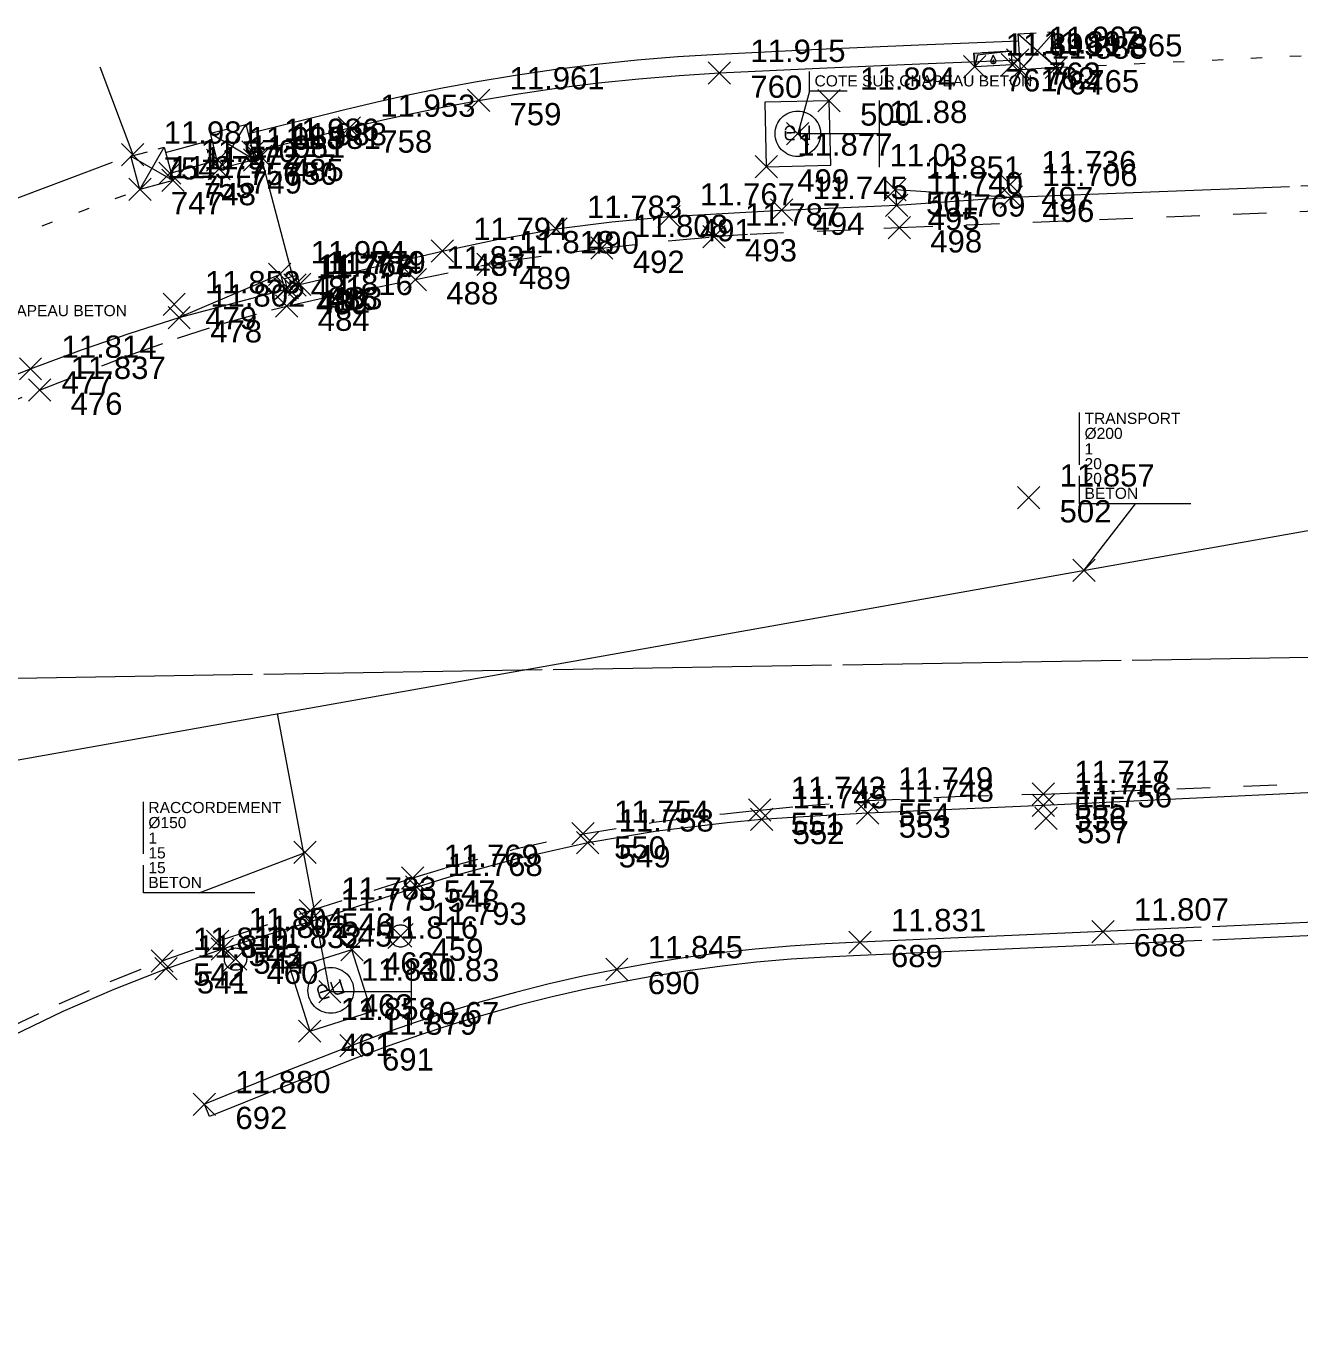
# Model space of a CAD drawing. Header units: metres. Extents: x 1224602 to 1224842, y 7187490 to 7187733.
# Drawn here: x 1224660.82 to 1224672.26, y 7187587.78 to 7187599.58 of the extents above; entities that cross this region are included whole.
import ezdxf
from ezdxf.enums import TextEntityAlignment as Align

# ---------------------------------------------------------------- set-up
doc = ezdxf.new("R2010")
doc.units = ezdxf.units.M
doc.header["$PDMODE"] = 3
doc.header["$PDSIZE"] = 0.1
for name, pattern in [('LL_0822', [2.5, 2.5, 0]), ('LL_0824', [0.35, 0.1, -0.25]), ('LL_0829', [0.6, 0.3, -0.3]), ('SL_1146', [2.5, 2.5, 0]), ('Socle_Continu', [2.5, 2.5, 0]), ('YL_2901', [2.5, 2.5, 0])]:
    doc.linetypes.add(name, pattern=pattern)
for name, color, linetype, lineweight in [('CLOTU_SCS', 212, 'Socle_Continu', 13), ('EAUPO_SCS', 140, 'Socle_Continu', 13), ('GAZFL_SCS', 40, 'Socle_Continu', 13), ('SIGTA_SCI', 7, 'Socle_Continu', 13), ('SIGTM_SCI', 1, 'Socle_Continu', 13), ('SIGTO_SCI', 255, 'Socle_Continu', 13), ('VOIRI_SCS', 7, 'Socle_Continu', 13)]:
    doc.layers.add(name, color=color, linetype=linetype, lineweight=lineweight)
for name, color, linetype, lineweight, true_color in [('EAUPL_SCS', 5, 'Socle_Continu', 13, 0x0000ff), ('EAUUS_PSI', 7, 'Socle_Continu', 13, 0x7f3f00), ('EAUUS_SCI', 7, 'Socle_Continu', 13, 0x7f3f00), ('EAUUS_SCS', 7, 'Socle_Continu', 13, 0x7f3f00), ('EAUUS_SCT', 7, 'Socle_Continu', 13, 0x7f3f00), ('SIGTS_PSS', 7, 'Socle_Continu', 13, 0x9966cc)]:
    doc.layers.add(name, color=color, linetype=linetype, lineweight=lineweight, true_color=true_color)
doc.styles.add('Reseaux', font='arial.ttf')
doc.styles.get("Standard").update_dxf_attribs({"font": 'arial.ttf'})
doc.styles.add('Style_2', font='WINGDNG3.TTF')
doc.linetypes.add('BL_0068', pattern='A,0.508,-0.254,["}",Style_2,S=0.254,R=0,X=-0.2,Y=-0.12],0.254', length=1.016)
doc.linetypes.add('CL_0181', pattern='A,3,-0.15,0.4,-0.381,["eu",Standard,S=0.254,R=0,X=-0.2,Y=-0.1],-0.381,0.4,-0.15', length=4.862)

# ---------------------------------------------------------------- blocks, each defined once
blk = doc.blocks.new('YP_1521')
at = {"layer": 'SIGTO_SCI', "color": 7, "linetype": 'Socle_Continu'}
blk.add_point((0, 0), dxfattribs=at)
at = {"layer": 'SIGTA_SCI', "linetype": 'Socle_Continu'}
blk.add_attdef('ALT', (0.278, 0.099), '', height=0.2, dxfattribs=at)
at = {"layer": 'SIGTA_SCI', "linetype": 'Socle_Continu', "flags": 9}
blk.add_attdef('CALQUE_ALT', (1.69, -1.18), '', height=0.2, dxfattribs=at)
at = {"layer": 'SIGTM_SCI', "linetype": 'Socle_Continu'}
blk.add_attdef('MAT', (0.278, -0.223), '', height=0.2, dxfattribs=at)
at = {"layer": 'SIGTM_SCI', "linetype": 'Socle_Continu', "flags": 9}
blk.add_attdef('CALQUE_MAT', (1.69, -1.501), '', height=0.2, dxfattribs=at)
at = {"layer": 'SIGTO_SCI', "linetype": 'Socle_Continu', "flags": 9}
for tag, p in [('ID', (1.69, 0.105)), ('NATURE', (1.69, -0.216)), ('FAMILLE', (1.69, -0.538)), ('CALQUE', (1.69, -0.859)), ('PCRS', (1.69, -1.823))]:
    blk.add_attdef(tag, p, '', height=0.2, dxfattribs=at)
blk = doc.blocks.new('AP_0001')
at = {"layer": 'EAUPO_SCS', "linetype": 'Socle_Continu'}
blk.add_line((0.113, 0.113), (-0.113, -0.113), dxfattribs=at)
blk.add_circle((0, 0), 0.1, dxfattribs=at)
at = {"layer": 'EAUPO_SCS', "linetype": 'Socle_Continu', "flags": 9}
for tag, p in [('ID', (0.809, 0.507)), ('NATURE', (0.809, 0.186)), ('FAMILLE', (0.809, -0.135)), ('CALQUE', (0.809, -0.456)), ('PCRS', (0.809, -0.778))]:
    blk.add_attdef(tag, p, '', height=0.2, dxfattribs=at)
blk = doc.blocks.new('CP_0163')
at = {"layer": 'EAUUS_SCS', "linetype": 'Socle_Continu'}
blk.add_lwpolyline([(0, 0), (1, 0), (1, 1), (0, 1)], close=True, dxfattribs=at)
at = {"layer": 'EAUUS_SCS', "linetype": 'Socle_Continu', "const_width": 0.0235, "flags": 128}
for points in [[(0.45, 0.412), (0.362, 0.412, -0.405328), (0.31, 0.465), (0.31, 0.553, -0.999132), (0.45, 0.553), (0.45, 0.518), (0.327, 0.518)], [(0.538, 0.624), (0.538, 0.474, 0.410802), (0.6, 0.412), (0.679, 0.412), (0.679, 0.624)]]:
    blk.add_lwpolyline(points, format="xyb", dxfattribs=at)
at = {"layer": 'EAUUS_SCS', "linetype": 'Socle_Continu'}
blk.add_circle((0.5, 0.5), 0.353, dxfattribs=at)
at = {"layer": 'EAUUS_SCS', "linetype": 'Socle_Continu', "flags": 9}
for tag, p in [('ID', (1.381, 1.06)), ('NATURE', (1.381, 0.739)), ('FAMILLE', (1.381, 0.417)), ('CALQUE', (1.381, 0.096)), ('PCRS', (1.381, -0.225)), ('TYPE', (1.381, -0.546))]:
    blk.add_attdef(tag, p, '', height=0.2, dxfattribs=at)
blk = doc.blocks.new('LP_0842')
at = {"layer": 'VOIRI_SCS', "linetype": 'Socle_Continu', "flags": 128}
blk.add_lwpolyline([(1, 0), (1, 0.5), (0, 0)], dxfattribs=at)
at = {"layer": 'VOIRI_SCS', "linetype": 'Socle_Continu', "flags": 9}
for tag, p in [('ID', (1.488, 0.614)), ('NATURE', (1.488, 0.292)), ('FAMILLE', (1.488, -0.029)), ('CALQUE', (1.488, -0.35)), ('PCRS', (1.488, -0.672))]:
    blk.add_attdef(tag, p, '', height=0.2, dxfattribs=at)
blk = doc.blocks.new('BP_0091')
at = {"layer": 'EAUPL_SCS', "linetype": 'Socle_Continu'}
h = blk.add_hatch(color=256, dxfattribs=at)
h.dxf.hatch_style = 1
h.paths.add_polyline_path([(0.094, 0), (0.906, 0, 0.388383)])
blk.add_line((0.906, 0), (0.094, 0), dxfattribs=at)
at = {"layer": 'EAUPL_SCS', "linetype": 'Socle_Continu', "flags": 128}
blk.add_lwpolyline([(0, 0), (0, 0.505), (1, 0.505), (1, 0)], close=True, dxfattribs=at)
at = {"layer": 'EAUPL_SCS', "linetype": 'Socle_Continu'}
blk.add_arc((0.5, -0.444), 0.602, 47.54938, 132.45062, dxfattribs=at)
at = {"layer": 'EAUPL_SCS', "linetype": 'Socle_Continu', "flags": 9}
for tag, p in [('NATURE', (1.448, 0.587)), ('ID', (1.448, 0.909)), ('CALQUE', (1.448, -0.055)), ('FAMILLE', (1.448, 0.266)), ('PCRS', (1.448, -0.377))]:
    blk.add_attdef(tag, p, '', height=0.2, dxfattribs=at)
blk = doc.blocks.new('LP_0841')
at = {"layer": 'VOIRI_SCS', "linetype": 'Socle_Continu', "flags": 128}
blk.add_lwpolyline([(0, 0), (0, 0.5), (1, 0)], dxfattribs=at)
at = {"layer": 'VOIRI_SCS', "linetype": 'Socle_Continu', "flags": 9}
for tag, p in [('ID', (1.428, 0.548)), ('NATURE', (1.428, 0.227)), ('FAMILLE', (1.428, -0.095)), ('CALQUE', (1.428, -0.416)), ('PCRS', (1.428, -0.737))]:
    blk.add_attdef(tag, p, '', height=0.2, dxfattribs=at)
blk = doc.blocks.new('SP_1162')
at = {"layer": 'CLOTU_SCS', "linetype": 'Socle_Continu'}
for p, q in [((0, 0), (1, 1)), ((0, 1), (1, 0))]:
    blk.add_line(p, q, dxfattribs=at)
at = {"layer": 'CLOTU_SCS', "linetype": 'Socle_Continu', "flags": 128}
blk.add_lwpolyline([(1, 0), (0, 0), (0, 1), (1, 1)], close=True, dxfattribs=at)
at = {"layer": 'CLOTU_SCS', "linetype": 'Socle_Continu', "flags": 9}
for tag, p in [('ID', (1.089, 0.299)), ('NATURE', (1.089, -0.022)), ('FAMILLE', (1.089, -0.344)), ('CALQUE', (1.089, -0.665)), ('PCRS', (1.089, -0.986))]:
    blk.add_attdef(tag, p, '', height=0.2, dxfattribs=at)
blk = doc.blocks.new('SP_1161')
at = {"layer": 'CLOTU_SCS', "linetype": 'Socle_Continu'}
for p, q in [((0, 0), (0, 0.2745)), ((1, 0.2745), (1, 0)), ((0.5, 0.1545), (0.3438, 0.103)), ((0.6563, 0.103), (0.5, 0.1545)), ((0.3438, 0.103), (0.6563, 0.103)), ((0.0625, 0), (0.9375, 0))]:
    blk.add_line(p, q, dxfattribs=at)
at = {"layer": 'CLOTU_SCS', "linetype": 'Socle_Continu', "flags": 9}
for tag, p in [('ID', (1.3598, 0.3853)), ('NATURE', (1.3598, 0.0641)), ('FAMILLE', (1.3598, -0.2572)), ('CALQUE', (1.3598, -0.5785)), ('PCRS', (1.3598, -0.8998))]:
    blk.add_attdef(tag, p, '', height=0.2, dxfattribs=at)
blk = doc.blocks.new('JP_0703')
at = {"layer": 'GAZFL_SCS', "linetype": 'Socle_Continu'}
blk.add_hatch(color=256, dxfattribs=at).paths.add_polyline_path([(0, 0), (0, 0.359), (1, 0.359), (0.088, 0.3)])
h = blk.add_hatch(color=256, dxfattribs=at)
edge = h.paths.add_edge_path()
edge.add_line((0.505, 0.179), (0.471, 0.106))
edge.add_line((0.471, 0.106), (0.471, 0.096))
edge.add_ellipse((0.505, 0.099), major_axis=(-0.0336, 0), ratio=0.758629, start_angle=5.446, end_angle=174.554)
edge.add_line((0.538, 0.096), (0.538, 0.106))
edge.add_line((0.538, 0.106), (0.505, 0.179))
at = {"layer": 'GAZFL_SCS', "linetype": 'Socle_Continu', "flags": 128}
blk.add_lwpolyline([(0, 0.359), (0, 0), (1, 0), (1, 0.359)], close=True, dxfattribs=at)
at = {"layer": 'GAZFL_SCS', "linetype": 'Socle_Continu'}
blk.add_lwpolyline([(0, 0), (0, 0.359), (1, 0.359), (0.088, 0.3)], close=True, dxfattribs=at)
blk.add_lwpolyline([(0.578, 0.106), (0.578, 0.124), (0.505, 0.281), (0.432, 0.124), (0.432, 0.106, 0.066358), (0.436, 0.095, 0.1059), (0.452, 0.076, 0.086348), (0.476, 0.064, 0.076263), (0.505, 0.059, 0.076263), (0.534, 0.064, 0.086348), (0.557, 0.076, 0.1059), (0.574, 0.095, 0.066358)], format="xyb", close=True, dxfattribs=at)
at = {"layer": 'GAZFL_SCS', "linetype": 'Socle_Continu', "flags": 9}
for tag, p in [('ID', (1.013, 0.696)), ('NATURE', (1.013, 0.374)), ('FAMILLE', (1.013, 0.053)), ('CALQUE', (1.013, -0.268)), ('PCRS', (1.013, -0.589))]:
    blk.add_attdef(tag, p, '', height=0.2, dxfattribs=at)
blk = doc.blocks.new('*U80')
at = {"layer": 'EAUUS_SCI', "linetype": 'Socle_Continu'}
blk.add_line((0.922, 1.194), (0, 0), dxfattribs=at)
at = {"layer": 'EAUUS_SCI', "linetype": 'Socle_Continu', "flags": 128}
blk.add_lwpolyline([(1.922, 1.194), (-0.078, 1.194), (-0.078, 2.832)], dxfattribs=at)
at = {"layer": 'EAUUS_SCI', "linetype": 'Socle_Continu'}
blk.add_point((0, 0), dxfattribs=at)
for tag, p in [('TYPE', (0.011, 2.627)), ('DIAM', (0.011, 2.357)), ('NBR', (0.011, 2.078)), ('LARG', (0.011, 1.813)), ('HAUT', (0.011, 1.547)), ('MATER', (0.011, 1.281))]:
    blk.add_attdef(tag, p, '', height=0.2, dxfattribs=at)
at = {"layer": 'EAUUS_SCI', "linetype": 'Socle_Continu', "flags": 9}
for tag, p in [('ID', (2.47, 1.418)), ('NATURE', (2.47, 1.097)), ('FAMILLE', (2.47, 0.776)), ('CALQUE', (2.47, 0.454))]:
    blk.add_attdef(tag, p, '', height=0.2, dxfattribs=at)
blk = doc.blocks.new('*U69')
at = {"layer": 'EAUUS_SCI', "linetype": 'Socle_Continu'}
blk.add_line((0.872, 1.135), (0, 0), dxfattribs=at)
at = {"layer": 'EAUUS_SCI', "linetype": 'Socle_Continu', "flags": 128}
blk.add_lwpolyline([(1.545, 1.135), (0.872, 1.135), (0.872, 1.492)], dxfattribs=at)
at = {"layer": 'EAUUS_SCI', "linetype": 'Socle_Continu'}
blk.add_point((0, 0), dxfattribs=at)
blk.add_attdef('TXT', (0.96, 1.222), '', height=0.2, dxfattribs=at)
at = {"layer": 'EAUUS_SCI', "linetype": 'Socle_Continu', "flags": 9}
for tag, p in [('ID', (1.967, 0.144)), ('NATURE', (1.967, -0.177)), ('FAMILLE', (1.967, -0.499)), ('CALQUE', (1.967, -0.82)), ('PCRS', (1.967, -1.141))]:
    blk.add_attdef(tag, p, '', height=0.2, dxfattribs=at)
blk = doc.blocks.new('*U70')
at = {"layer": 'EAUUS_SCI', "linetype": 'Socle_Continu'}
blk.add_line((0.214, 0.763), (0, 0), dxfattribs=at)
at = {"layer": 'EAUUS_SCI', "linetype": 'Socle_Continu', "flags": 128}
blk.add_lwpolyline([(0.887, 0.763), (0.214, 0.763), (0.214, 1.12)], dxfattribs=at)
at = {"layer": 'EAUUS_SCI', "linetype": 'Socle_Continu'}
blk.add_point((0, 0), dxfattribs=at)
blk.add_attdef('TXT', (0.302, 0.85), '', height=0.2, dxfattribs=at)
at = {"layer": 'EAUUS_SCI', "linetype": 'Socle_Continu', "flags": 9}
for tag, p in [('ID', (1.967, 0.144)), ('NATURE', (1.967, -0.177)), ('FAMILLE', (1.967, -0.499)), ('CALQUE', (1.967, -0.82)), ('PCRS', (1.967, -1.141))]:
    blk.add_attdef(tag, p, '', height=0.2, dxfattribs=at)
blk = doc.blocks.new('CP_2101')
at = {"layer": 'EAUUS_PSI', "linetype": 'Socle_Continu'}
blk.add_line((0.733, 0), (0, 0), dxfattribs=at)
at = {"layer": 'EAUUS_PSI', "linetype": 'Socle_Continu', "flags": 128}
blk.add_lwpolyline([(0.733, -0.3), (0.733, 0.3)], dxfattribs=at)
at = {"layer": 'EAUUS_PSI', "linetype": 'Socle_Continu'}
blk.add_point((0, 0), dxfattribs=at)
at = {"layer": 'EAUUS_PSI', "linetype": 'Socle_Continu', "style": 'Reseaux', "flags": 9}
for tag, p in [('ID', (2.525, 0.541)), ('NATURE', (2.525, 0.22))]:
    blk.add_attdef(tag, p, '', height=0.2, dxfattribs=at)
at = {"layer": 'EAUUS_PSI', "linetype": 'Socle_Continu'}
for tag, p in [('TAMPON', (0.824, 0.196)), ('RADIER', (0.824, -0.192))]:
    blk.add_attdef(tag, text='', height=0.2, dxfattribs=at).set_placement(p, align=Align.MIDDLE_LEFT)
at = {"layer": 'EAUUS_PSI', "linetype": 'Socle_Continu', "flags": 9}
for tag, p in [('FAMILLE', (2.525, -0.101)), ('CALQUE', (2.525, -0.423))]:
    blk.add_attdef(tag, p, '', height=0.2, dxfattribs=at)
blk = doc.blocks.new('*U71')
at = {"layer": 'EAUUS_SCI', "linetype": 'Socle_Continu'}
blk.add_line((-1.902, -0.727), (0, 0), dxfattribs=at)
at = {"layer": 'EAUUS_SCI', "linetype": 'Socle_Continu', "flags": 128}
blk.add_lwpolyline([(-0.902, -0.727), (-2.902, -0.727), (-2.902, 0.911)], dxfattribs=at)
at = {"layer": 'EAUUS_SCI', "linetype": 'Socle_Continu'}
blk.add_point((0, 0), dxfattribs=at)
at = {"layer": 'EAUUS_SCI', "linetype": 'Socle_Continu', "flags": 9}
for tag, p in [('ID', (2.47, 1.418)), ('NATURE', (2.47, 1.097)), ('FAMILLE', (2.47, 0.776)), ('CALQUE', (2.47, 0.454))]:
    blk.add_attdef(tag, p, '', height=0.2, dxfattribs=at)
at = {"layer": 'EAUUS_SCI', "linetype": 'Socle_Continu'}
for tag, p in [('TYPE', (-2.813, 0.706)), ('DIAM', (-2.813, 0.436)), ('NBR', (-2.813, 0.157)), ('LARG', (-2.813, -0.108)), ('HAUT', (-2.813, -0.374)), ('MATER', (-2.813, -0.64))]:
    blk.add_attdef(tag, p, '', height=0.2, dxfattribs=at)
blk = doc.blocks.new('*U58')
at = {"layer": 'EAUUS_PSI', "linetype": 'Socle_Continu'}
blk.add_line((0.733, 0), (0, 0), dxfattribs=at)
at = {"layer": 'EAUUS_PSI', "linetype": 'Socle_Continu', "flags": 128}
blk.add_lwpolyline([(0.733, -0.3), (0.733, 0.3)], dxfattribs=at)
at = {"layer": 'EAUUS_PSI', "linetype": 'Socle_Continu'}
blk.add_point((0, 0), dxfattribs=at)
at = {"layer": 'EAUUS_PSI', "linetype": 'Socle_Continu', "style": 'Reseaux', "flags": 9}
for tag, p in [('ID', (2.525, 0.541)), ('NATURE', (2.525, 0.22))]:
    blk.add_attdef(tag, p, '', height=0.2, dxfattribs=at)
at = {"layer": 'EAUUS_PSI', "linetype": 'Socle_Continu'}
for tag, p in [('TAMPON', (0.824, 0.196)), ('RADIER', (0.824, -0.192))]:
    blk.add_attdef(tag, text='', height=0.2, dxfattribs=at).set_placement(p, align=Align.MIDDLE_LEFT)
at = {"layer": 'EAUUS_PSI', "linetype": 'Socle_Continu', "flags": 9}
for tag, p in [('FAMILLE', (2.525, -0.101)), ('CALQUE', (2.525, -0.423))]:
    blk.add_attdef(tag, p, '', height=0.2, dxfattribs=at)

msp = doc.modelspace()

# ---------------------------------------------------------------- linework, layer by layer
at = {"layer": 'CLOTU_SCS', "linetype": 'SL_1146'}
for points in [[(1224663.681, 7187598.836, 11.969), (1224663.972, 7187598.905, 11.967), (1224664.265, 7187598.97, 11.965), (1224664.558, 7187599.03, 11.963), (1224664.853, 7187599.085, 11.962), (1224665.214, 7187599.145, 11.955), (1224665.577, 7187599.198, 11.948), (1224665.941, 7187599.243, 11.941), (1224666.305, 7187599.281, 11.933), (1224666.671, 7187599.311, 11.926), (1224667.037, 7187599.334, 11.919), (1224667.935, 7187599.378, 11.914), (1224668.834, 7187599.417, 11.908), (1224669.733, 7187599.452, 11.902)], [(1224663.722, 7187598.671, 11.953), (1224664.011, 7187598.74, 11.955), (1224664.3, 7187598.804, 11.957), (1224664.591, 7187598.863, 11.959), (1224664.882, 7187598.917, 11.961), (1224665.24, 7187598.977, 11.953), (1224665.6, 7187599.029, 11.946), (1224665.96, 7187599.074, 11.938), (1224666.321, 7187599.112, 11.93), (1224666.683, 7187599.142, 11.923), (1224667.045, 7187599.164, 11.915), (1224667.944, 7187599.208, 11.911), (1224668.844, 7187599.247, 11.906), (1224669.743, 7187599.282, 11.902)], [(1224662.816, 7187598.62, 11.974), (1224663.681, 7187598.836, 11.969)], [(1224662.857, 7187598.455, 11.986), (1224663.722, 7187598.671, 11.953)], [(1224662.07, 7187598.45, 11.98), (1224662.489, 7187598.564, 11.976)], [(1224662.11, 7187598.264, 11.97), (1224662.539, 7187598.381, 11.988)], [(1224680.217, 7187591.952, 11.703), (1224677.02, 7187591.758, 11.751), (1224673.968, 7187591.608, 11.805), (1224670.488, 7187591.454, 11.807), (1224668.307, 7187591.358, 11.831)], [(1224680.221, 7187591.832, 11.644), (1224677.027, 7187591.639, 11.748), (1224673.973, 7187591.488, 11.804), (1224670.494, 7187591.334, 11.809), (1224668.312, 7187591.239, 11.831), (1224668.001, 7187591.225, 11.834), (1224667.69, 7187591.205, 11.837), (1224667.379, 7187591.178, 11.839), (1224667.07, 7187591.143, 11.842), (1224666.761, 7187591.102, 11.845), (1224666.453, 7187591.053, 11.848), (1224666.146, 7187590.998, 11.85), (1224665.844, 7187590.936, 11.853), (1224665.544, 7187590.867, 11.856), (1224665.245, 7187590.792, 11.859), (1224664.948, 7187590.71, 11.861), (1224664.653, 7187590.622, 11.864), (1224664.36, 7187590.527, 11.867), (1224664.069, 7187590.425, 11.87), (1224663.78, 7187590.317, 11.873), (1224663.122, 7187590.058, 11.877), (1224662.466, 7187589.793, 11.881), (1224662.421, 7187589.904, 11.88)], [(1224668.307, 7187591.358, 11.831), (1224667.993, 7187591.345, 11.833), (1224667.68, 7187591.324, 11.835), (1224667.367, 7187591.297, 11.837), (1224667.054, 7187591.262, 11.839), (1224666.743, 7187591.22, 11.841), (1224666.433, 7187591.171, 11.843), (1224666.124, 7187591.115, 11.845), (1224665.819, 7187591.053, 11.849), (1224665.516, 7187590.984, 11.853), (1224665.215, 7187590.908, 11.858), (1224664.915, 7187590.826, 11.862), (1224664.617, 7187590.736, 11.866), (1224664.322, 7187590.641, 11.87), (1224664.028, 7187590.538, 11.875), (1224663.737, 7187590.429, 11.879), (1224663.078, 7187590.17, 11.88), (1224662.421, 7187589.904, 11.88)]]:
    msp.add_polyline3d(points, dxfattribs=at)
at = {"layer": 'EAUPL_SCS', "linetype": 'BL_0068'}
msp.add_polyline3d([(1224662.927, 7187598.415, 11.988), (1224663.233, 7187597.259, 11.784)], dxfattribs=at)
at = {"layer": 'EAUUS_SCT', "linetype": 'CL_0181'}
for points in [[(1224656.32, 7187592.21, 10.19), (1224684.316, 7187597.188, 9.79)], [(1224663.547, 7187590.914, 10.67), (1224663.078, 7187593.412, 10.093)]]:
    msp.add_polyline3d(points, dxfattribs=at)
at = {"layer": 'SIGTS_PSS', "linetype": 'YL_2901'}
msp.add_polyline3d([(1224634.276, 7187497.942, 12.713), (1224637.589, 7187551.832, 12.266), (1224655.154, 7187593.64, 11.976), (1224718.643, 7187594.665, 11.273)], dxfattribs=at)
at = {"layer": 'VOIRI_SCS', "linetype": 'LL_0824'}
for points in [[(1224670.07, 7187599.213, 11.865), (1224672.622, 7187599.335, 11.87)], [(1224658.995, 7187597.062, 11.966), (1224661.841, 7187598.118, 11.977)]]:
    msp.add_polyline3d(points, dxfattribs=at)
at = {"layer": 'VOIRI_SCS', "linetype": 'LL_0829'}
for points in [[(1224659.951, 7187595.91, 11.846), (1224660.941, 7187596.317, 11.837), (1224661.764, 7187596.636, 11.814), (1224662.18, 7187596.783, 11.803), (1224662.599, 7187596.918, 11.807), (1224663.023, 7187597.036, 11.814), (1224663.16, 7187597.071, 11.816), (1224663.451, 7187597.136, 11.819), (1224663.883, 7187597.223, 11.825), (1224664.315, 7187597.309, 11.831), (1224664.968, 7187597.446, 11.818), (1224665.147, 7187597.478, 11.815), (1224665.989, 7187597.591, 11.808), (1224666.655, 7187597.663, 11.794), (1224666.997, 7187597.694, 11.787), (1224667.322, 7187597.717, 11.782), (1224668.66, 7187597.775, 11.769), (1224672.782, 7187597.942, 11.688), (1224678.914, 7187598.238, 11.562), (1224682.01, 7187598.389, 11.504), (1224683.1, 7187598.447, 11.493), (1224689.8, 7187598.76, 11.357)], [(1224660.662, 7187590.589, 11.826), (1224661.115, 7187590.806, 11.822), (1224661.575, 7187591.007, 11.816), (1224662.041, 7187591.191, 11.81), (1224662.539, 7187591.367, 11.804), (1224662.704, 7187591.423, 11.8), (1224663.372, 7187591.642, 11.783), (1224664.291, 7187591.936, 11.769), (1224664.586, 7187592.025, 11.766), (1224665.2, 7187592.193, 11.76), (1224665.821, 7187592.332, 11.754), (1224666.454, 7187592.435, 11.75), (1224667.092, 7187592.512, 11.745), (1224667.407, 7187592.545, 11.743), (1224667.731, 7187592.577, 11.745), (1224668.371, 7187592.63, 11.749), (1224669.161, 7187592.668, 11.733), (1224669.953, 7187592.689, 11.717), (1224673.106, 7187592.813, 11.7)]]:
    msp.add_polyline3d(points, dxfattribs=at)
at = {"layer": 'VOIRI_SCS', "linetype": 'LL_0822'}
for points in [[(1224669.667, 7187598.049, 11.706), (1224672.762, 7187598.168, 11.651), (1224673.786, 7187598.193, 11.639), (1224677.872, 7187598.4, 11.564), (1224678.906, 7187598.465, 11.54), (1224681.989, 7187598.615, 11.482), (1224683.033, 7187598.642, 11.472)], [(1224663.275, 7187597.265, 11.779), (1224664.556, 7187597.565, 11.794), (1224665.06, 7187597.671, 11.829), (1224665.567, 7187597.761, 11.784), (1224665.578, 7187597.763, 11.783), (1224666.078, 7187597.828, 11.776), (1224666.591, 7187597.875, 11.767), (1224667.603, 7187597.933, 11.745), (1224667.614, 7187597.933, 11.745), (1224668.637, 7187597.976, 11.74), (1224669.667, 7187598.049, 11.706)], [(1224654.383, 7187592.952, 11.858), (1224655.004, 7187593.413, 11.86), (1224655.633, 7187593.866, 11.88), (1224656.276, 7187594.298, 11.885), (1224656.605, 7187594.502, 11.865), (1224656.94, 7187594.695, 11.839), (1224657.844, 7187595.161, 11.839), (1224658.756, 7187595.612, 11.827), (1224659.598, 7187595.995, 11.865), (1224660.452, 7187596.349, 11.834), (1224660.859, 7187596.507, 11.814), (1224661.317, 7187596.677, 11.815), (1224661.754, 7187596.828, 11.811), (1224662.194, 7187596.967, 11.802), (1224663.144, 7187597.22, 11.777)], [(1224660.7, 7187590.521, 11.822), (1224661.151, 7187590.738, 11.817), (1224661.609, 7187590.938, 11.813), (1224662.075, 7187591.121, 11.811), (1224662.582, 7187591.298, 11.802), (1224662.716, 7187591.341, 11.809), (1224663.04, 7187591.442, 11.792), (1224663.364, 7187591.542, 11.775), (1224664.326, 7187591.854, 11.768), (1224664.601, 7187591.939, 11.766), (1224665.228, 7187592.111, 11.761), (1224665.862, 7187592.253, 11.758), (1224666.486, 7187592.358, 11.752), (1224667.114, 7187592.434, 11.747), (1224667.424, 7187592.462, 11.745), (1224667.745, 7187592.485, 11.746), (1224668.377, 7187592.52, 11.748), (1224669.954, 7187592.588, 11.718), (1224673.122, 7187592.741, 11.699)]]:
    msp.add_polyline3d(points, dxfattribs=at)

# ---------------------------------------------------------------- block references
at = {"layer": 'CLOTU_SCS', "color": 6, "linetype": 'Socle_Continu'}
for p, xscale, yscale, rotation in [((1224669.748, 7187599.193, 11.888), 0.3227521650957211, 0.3227521650957211, 3.406178071794364), ((1224662.553, 7187598.304, 11.981), 0.3285403287147403, 0.3285403287147403, 13.79032812732878), ((1224661.841, 7187598.118, 11.977), 0.3084387787047205, 0.3084387787047205, 15.1783821041121)]:
    msp.add_blockref('SP_1162', p, dxfattribs=dict(at, xscale=xscale, yscale=yscale, rotation=rotation))
at = {"layer": 'CLOTU_SCS', "linetype": 'Socle_Continu', "xscale": 3.07135776289498, "yscale": 3.07135776289498, "rotation": 20.57356473002448}
msp.add_blockref('SP_1161', (1224658.901, 7187597.351, 11.983), dxfattribs=at)
at = {"layer": 'EAUPL_SCS', "linetype": 'Socle_Continu', "xscale": 0.1136574260852864, "yscale": 0.17, "rotation": 15.26962066976412}
msp.add_blockref('BP_0091', (1224663.165, 7187597.235, 11.768), dxfattribs=at)
at = {"layer": 'EAUPO_SCS', "linetype": 'Socle_Continu'}
for p in [(1224664.182, 7187591.415, 11.793), (1224662.7, 7187591.207, 11.832)]:
    msp.add_blockref('AP_0001', p, dxfattribs=at)
at = {"layer": 'EAUUS_PSI', "linetype": 'Socle_Continu'}
msp.add_blockref('CP_2101', (1224667.748, 7187598.618, 11.88), dxfattribs=at).add_auto_attribs({'TAMPON': '11.88', 'RADIER': '11.03'})
ref = msp.add_blockref('*U58', (1224663.547, 7187590.914, 11.83), dxfattribs=at)
ref.add_attrib('TAMPON', '11.83', dxfattribs={"linetype": 'Socle_Continu', "height": 0.2}).set_placement((1224664.37, 7187591.109), align=Align.MIDDLE_LEFT)
ref.add_attrib('RADIER', '10.67', dxfattribs={"linetype": 'Socle_Continu', "height": 0.2}).set_placement((1224664.37, 7187590.722), align=Align.MIDDLE_LEFT)
at = {"layer": 'EAUUS_SCI', "linetype": 'Socle_Continu', "xscale": 0.5, "yscale": 0.5, "zscale": 0.5}
for name, p, values in [('*U70', (1224667.748, 7187598.618), {'TXT': 'COTE SUR CHAPEAU BETON'}), ('*U69', (1224659.289, 7187596.369), {'TXT': 'COTE SUR CHAPEAU BETON'}), ('*U80', (1224670.318, 7187594.699), {'TYPE': 'TRANSPORT', 'DIAM': 'Ø200', 'NBR': '1', 'LARG': '20', 'HAUT': '20', 'MATER': 'BETON'}), ('*U71', (1224663.324, 7187592.165), {'TYPE': 'RACCORDEMENT', 'DIAM': 'Ø150', 'NBR': '1', 'LARG': '15', 'HAUT': '15', 'MATER': 'BETON'})]:
    msp.add_blockref(name, p, dxfattribs=at).add_auto_attribs(values)
at = {"layer": 'EAUUS_SCS', "linetype": 'Socle_Continu'}
for p, xscale, yscale, rotation in [((1224667.466, 7187598.322, 11.877), 0.5782813618584113, 0.5782813618584113, 1.38055754834419), ((1224663.366, 7187590.56, 11.858), 0.5825058578110817, 0.5825058578110817, 17.56308894798767)]:
    msp.add_blockref('CP_0163', p, dxfattribs=dict(at, xscale=xscale, yscale=yscale, rotation=rotation))
at = {"layer": 'GAZFL_SCS', "linetype": 'Socle_Continu', "xscale": 0.3373575886789417, "yscale": 0.3373575886789417, "rotation": 3.042700000672357}
msp.add_blockref('JP_0703', (1224669.337, 7187599.221, 11.899), dxfattribs=at)
at = {"layer": 'SIGTO_SCI', "linetype": 'Socle_Continu'}
for p, values in [((1224669.674, 7187599.239, 11.897), {'ALT': '11.897', 'MAT': '762'}), ((1224669.724, 7187599.281, 11.902), {'ALT': '11.902', 'MAT': '763'}), ((1224667.045, 7187599.164, 11.915), {'ALT': '11.915', 'MAT': '760'}), ((1224669.337, 7187599.221, 11.899), {'ALT': '11.899', 'MAT': '761'}), ((1224669.748, 7187599.193, 11.888), {'ALT': '11.888', 'MAT': '764'}), ((1224670.07, 7187599.213, 11.865), {'ALT': '11.865', 'MAT': '765'}), ((1224664.882, 7187598.917, 11.961), {'ALT': '11.961', 'MAT': '759'}), ((1224668.03, 7187598.914, 11.894), {'ALT': '11.894', 'MAT': '500'}), ((1224663.722, 7187598.671, 11.953), {'ALT': '11.953', 'MAT': '758'}), ((1224661.777, 7187598.43, 11.981), {'ALT': '11.981', 'MAT': '754'}), ((1224662.857, 7187598.455, 11.986), {'ALT': '11.986', 'MAT': '757'}), ((1224662.927, 7187598.415, 11.988), {'ALT': '11.988', 'MAT': '485'}), ((1224662.539, 7187598.381, 11.988), {'ALT': '11.988', 'MAT': '756'}), ((1224662.553, 7187598.304, 11.981), {'ALT': '11.981', 'MAT': '749'}), ((1224662.872, 7187598.383, 11.981), {'ALT': '11.981', 'MAT': '750'}), ((1224667.466, 7187598.322, 11.877), {'ALT': '11.877', 'MAT': '499'}), ((1224662.11, 7187598.264, 11.97), {'ALT': '11.970', 'MAT': '755'}), ((1224662.139, 7187598.199, 11.972), {'ALT': '11.972', 'MAT': '748'}), ((1224661.841, 7187598.118, 11.977), {'ALT': '11.977', 'MAT': '747'}), ((1224668.622, 7187598.117, 11.851), {'ALT': '11.851', 'MAT': '501'}), ((1224669.657, 7187598.164, 11.736), {'ALT': '11.736', 'MAT': '497'}), ((1224669.667, 7187598.049, 11.706), {'ALT': '11.706', 'MAT': '496'}), ((1224667.603, 7187597.933, 11.745), {'ALT': '11.745', 'MAT': '494'}), ((1224668.637, 7187597.976, 11.74), {'ALT': '11.740', 'MAT': '495'}), ((1224666.591, 7187597.875, 11.767), {'ALT': '11.767', 'MAT': '491'}), ((1224665.578, 7187597.763, 11.783), {'ALT': '11.783', 'MAT': '490'}), ((1224666.997, 7187597.694, 11.787), {'ALT': '11.787', 'MAT': '493'}), ((1224668.66, 7187597.775, 11.769), {'ALT': '11.769', 'MAT': '498'}), ((1224665.989, 7187597.591, 11.808), {'ALT': '11.808', 'MAT': '492'}), ((1224664.556, 7187597.565, 11.794), {'ALT': '11.794', 'MAT': '487'}), ((1224663.097, 7187597.355, 11.904), {'ALT': '11.904', 'MAT': '481'}), ((1224664.968, 7187597.446, 11.818), {'ALT': '11.818', 'MAT': '489'}), ((1224663.165, 7187597.235, 11.768), {'ALT': '11.768', 'MAT': '482'}), ((1224663.233, 7187597.259, 11.784), {'ALT': '11.784', 'MAT': '486'}), ((1224663.275, 7187597.265, 11.779), {'ALT': '11.779', 'MAT': '483'}), ((1224664.315, 7187597.309, 11.831), {'ALT': '11.831', 'MAT': '488'}), ((1224663.144, 7187597.22, 11.777), {'ALT': '11.777', 'MAT': '480'}), ((1224662.149, 7187597.086, 11.853), {'ALT': '11.853', 'MAT': '479'}), ((1224663.16, 7187597.071, 11.816), {'ALT': '11.816', 'MAT': '484'}), ((1224662.194, 7187596.967, 11.802), {'ALT': '11.802', 'MAT': '478'}), ((1224660.859, 7187596.507, 11.814), {'ALT': '11.814', 'MAT': '477'}), ((1224660.941, 7187596.317, 11.837), {'ALT': '11.837', 'MAT': '476'}), ((1224669.821, 7187595.351, 11.857), {'ALT': '11.857', 'MAT': '502'}), ((1224668.371, 7187592.63, 11.749), {'ALT': '11.749', 'MAT': '554'}), ((1224669.953, 7187592.689, 11.717), {'ALT': '11.717', 'MAT': '555'}), ((1224667.407, 7187592.545, 11.743), {'ALT': '11.743', 'MAT': '551'}), ((1224668.377, 7187592.52, 11.748), {'ALT': '11.748', 'MAT': '553'}), ((1224669.954, 7187592.588, 11.718), {'ALT': '11.718', 'MAT': '556'}), ((1224667.424, 7187592.462, 11.745), {'ALT': '11.745', 'MAT': '552'}), ((1224669.977, 7187592.47, 11.756), {'ALT': '11.756', 'MAT': '557'}), ((1224665.821, 7187592.332, 11.754), {'ALT': '11.754', 'MAT': '550'}), ((1224665.862, 7187592.253, 11.758), {'ALT': '11.758', 'MAT': '549'}), ((1224664.291, 7187591.936, 11.769), {'ALT': '11.769', 'MAT': '547'}), ((1224664.326, 7187591.854, 11.768), {'ALT': '11.768', 'MAT': '548'}), ((1224663.372, 7187591.642, 11.783), {'ALT': '11.783', 'MAT': '546'}), ((1224663.364, 7187591.542, 11.775), {'ALT': '11.775', 'MAT': '545'}), ((1224670.488, 7187591.454, 11.807), {'ALT': '11.807', 'MAT': '688'}), ((1224662.539, 7187591.367, 11.804), {'ALT': '11.804', 'MAT': '543'}), ((1224664.182, 7187591.415, 11.793), {'ALT': '11.793', 'MAT': '459'}), ((1224668.307, 7187591.358, 11.831), {'ALT': '11.831', 'MAT': '689'}), ((1224662.582, 7187591.298, 11.802), {'ALT': '11.802', 'MAT': '544'}), ((1224662.7, 7187591.207, 11.832), {'ALT': '11.832', 'MAT': '460'}), ((1224663.746, 7187591.291, 11.816), {'ALT': '11.816', 'MAT': '462'}), ((1224662.041, 7187591.191, 11.81), {'ALT': '11.810', 'MAT': '542'}), ((1224662.075, 7187591.121, 11.811), {'ALT': '11.811', 'MAT': '541'}), ((1224666.124, 7187591.115, 11.845), {'ALT': '11.845', 'MAT': '690'}), ((1224663.547, 7187590.914, 11.83), {'ALT': '11.830', 'MAT': '463'}), ((1224663.366, 7187590.56, 11.858), {'ALT': '11.858', 'MAT': '461'}), ((1224663.737, 7187590.429, 11.879), {'ALT': '11.879', 'MAT': '691'}), ((1224662.421, 7187589.904, 11.88), {'ALT': '11.880', 'MAT': '692'})]:
    msp.add_blockref('YP_1521', p, dxfattribs=at).add_auto_attribs(values)
at = {"layer": 'VOIRI_SCS', "linetype": 'Socle_Continu'}
for name, p, xscale, yscale, zscale, rotation in [('LP_0841', (1224668.637, 7187597.976, 11.74), 1.0322, 0.2831631667768407, 2.44485214288683, 4.033513667460207), ('LP_0842', (1224662.194, 7187596.967, 11.802), 0.9829, 0.28664403149398, 2.000000000193107, 14.90669832100114)]:
    msp.add_blockref(name, p, dxfattribs=dict(at, xscale=xscale, yscale=yscale, zscale=zscale, rotation=rotation))

doc.saveas('drawing.dxf')
